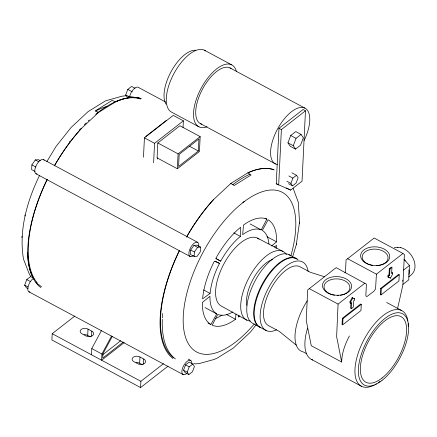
<?xml version="1.0" encoding="UTF-8"?>
<svg xmlns="http://www.w3.org/2000/svg" width="437" height="437" viewBox="0 0 437 437"><rect width="100%" height="100%" fill="white"/><g stroke="black" fill="none" stroke-linecap="round" stroke-linejoin="round"><path stroke-width="0.66" d="M238.438 315.099L238.394 317.06A59.694 27.345 -61.8 0 0 239.847 315.836M240.383 236.39L240.607 227.251A59.694 27.345 -61.8 0 0 215.873 258.365L220.68 261.173A47.824 21.905 -61.8 0 1 240.383 236.39L233.795 232.855M40.215 160.625L38.505 159.707L35.304 159.926L31.868 164.886L31.639 169.622L35.058 171.457M74.793 316.071L52.2 333.693L51.894 339.964L140.588 387.57L168.021 366.173M90.421 336.845L87.706 335.387L88.012 329.116A4.851 3.108 2.8 0 0 81.2 329.427A4.851 3.108 2.8 0 0 81.987 333.813L85.789 335.856A4.851 3.108 2.8 0 0 92.6 335.545A4.851 3.108 2.8 0 0 91.814 331.153L88.012 329.116M91.568 336.173L91.814 331.153M91.48 354.773L91.781 348.568L101.444 330.574M111.577 336.015L101.919 354.008L101.613 360.219L124.206 342.592M143.478 157.271L144.428 137.863L173.232 115.39L183.371 120.831L183.043 127.522M142.369 364.731L139.654 363.273L139.96 357.002A4.851 3.108 2.8 0 0 133.148 357.308A4.851 3.108 2.8 0 0 133.935 361.699L137.737 363.742A4.851 3.108 2.8 0 0 144.549 363.431A4.851 3.108 2.8 0 0 143.762 359.039L139.96 357.002M140.588 387.57L140.894 381.299L163.487 363.677M143.516 364.059L143.762 359.039M153.611 162.711L154.561 143.303L183.371 120.831M157.812 142.97L157.08 157.872L177.356 168.753L199.441 151.519L200.173 136.623L179.897 125.741L157.812 142.97L178.083 153.857L177.356 168.753M157.653 159.084L157.713 157.812M190.701 250.035L190.483 254.503L194.159 256.475L197.18 256.268L200.419 251.592L200.638 247.124L196.961 245.152L193.941 245.359L190.701 250.035L194.378 252.007L194.159 256.475M198.354 150.994L198.944 138.955L179.17 154.381L178.58 166.421L198.354 150.994L189.45 146.215M276.26 183.769L278.975 128.309L303.07 109.512L305.479 110.801L302.038 181.191L290.621 190.095L276.26 183.769L278.151 184.567M278.669 185.064L281.384 129.598L305.479 110.801M342.362 318.273L342.056 324.478L342.69 324.817L360.962 310.565L361.262 304.36L360.629 304.021L342.362 318.273L342.996 318.611L342.69 324.817M351.282 308.713L353.293 307.151L353.593 300.94L354.598 300.159L354.658 298.919L352.14 297.663L350.01 301.71L349.95 302.95L350.583 303.289L351.588 302.508L351.282 308.713L350.649 308.375L350.922 302.786M350.583 303.289L350.643 302.049L352.774 298.001L352.14 297.663M380.676 288.382L380.37 294.587L381.004 294.926L398.915 280.958L399.221 274.747L398.588 274.409L380.676 288.382L381.31 288.72L381.004 294.926M391.94 267.444L389.935 269.012L389.629 275.217L388.624 275.998L388.564 277.244L387.93 276.9L387.99 275.66L388.996 274.878L389.301 268.668L391.306 267.105L391.94 267.444L391.639 273.649L392.644 272.868L392.011 272.53M392.644 272.868L392.584 274.108L390.454 278.156L387.93 276.9M404.181 259.502L409.464 265.488L408.764 279.827L402.876 284.427M232.834 311.952A47.824 21.905 -61.8 0 1 217.735 314.4L212.174 325.194A59.694 27.345 -61.8 0 0 235.516 319.272L235.947 314.159M397.555 308.675L402.898 284.973L404.389 254.514L402.958 253.476L376.421 274.179L375.563 288.895L373.881 291.293L367.107 296.428L366.233 296.412L365.851 295.652L366.397 284.148L336.146 267.646L307.714 289.884L306.222 320.343L311.259 345.711L341.668 362.038C341.838 352.817 345.148 344.017 349.42 335.966M402.717 281.286L402.854 280.084M30.792 276.621L29.017 273.376L23.527 259.201L23.003 255.913C19.31 228.098 27.509 200.168 39.598 175.319M292.582 256.929L296.286 244.753L299.536 222.127L298.269 202.123L293.085 188.183M21.85 237.586L22.052 236.22M299.34 223.487L299.536 222.127M24.958 215.933L25.1 214.96M296.286 244.753L296.433 243.775M28.083 288.704L26.373 287.786L24.658 285.175L26.777 279.582L30.606 276.594L32.316 277.511M126.719 96.566L125.692 94.998L127.806 89.405L131.635 86.417L135.055 88.252M183.529 370.166L185.523 364.89L189.139 362.071L192.815 364.043L194.432 366.501L192.433 371.783L188.822 374.602L185.146 372.63L183.529 370.166L187.205 372.144L188.822 374.602M187.205 372.144L189.199 366.862L192.815 364.043M287.956 142.839L290.731 135.503L295.751 131.586L301.071 134.443L303.322 137.863L300.547 145.193L295.527 149.11L290.206 146.253L287.956 142.839L293.282 145.696L295.527 149.11M293.282 145.696L296.051 138.36L301.071 134.443M292.511 185.856L290.895 183.393L292.888 178.116L296.505 175.292L298.121 177.755L296.128 183.032L292.511 185.856L288.48 183.687M344.979 272.945L345.509 271.191L346.055 259.971L374.138 238.007L402.958 253.476M266.827 219.117A59.694 27.345 -61.8 0 0 243.485 225.039L242.672 234.631A47.824 21.905 -61.8 0 1 261.26 229.917L266.827 219.117L265.062 218.172M112.293 336.348L102.957 353.741L102.75 358.067L123.201 342.111M210.88 324.533L216.703 313.87A47.824 21.905 -61.8 0 1 209.951 296.281L202.402 302.442A59.694 27.345 -61.8 0 0 210.88 324.533L207.946 322.959M46.841 161.63L55.936 146.603L71.105 127.484L88.094 111.621L105.552 100.832L122.223 96.135L125.867 95.823M194.378 252.007L197.617 247.331L200.638 247.124M256.186 324.795L250.286 332.229L233.298 348.087L217.26 358.067L214.294 359.416L199.163 363.579L195.519 363.89L193.7 363.6M140.9 98.401A107.398 49.195 -61.8 0 0 115.679 101.772L98.565 112.424L81.178 128.691A107.398 49.195 -61.8 0 0 54.538 165.547M273.797 169.594A107.398 49.195 -61.8 0 0 247.948 172.773L230.834 183.42L213.447 199.687A107.398 49.195 -61.8 0 0 186.468 237.138M242.901 202.637L244.212 201.413M271.563 245.982L276.599 241.869A59.694 27.345 -61.8 0 0 268.121 219.778L262.298 230.441A47.824 21.905 -61.8 0 1 268.935 243.933M145.756 136.47L166.53 120.262M178.083 153.857L200.173 136.623M102.367 355.024L120.667 340.751M341.668 362.038L336.632 336.665L338.08 304.092L364.966 283.116M403.575 270.082L409.464 265.488M342.996 318.611L361.262 304.36M381.31 288.72L399.221 274.747M408.617 276.785C423.824 268.427 409.048 243.518 394.283 247.779M210.11 293.429L202.599 298.87A59.694 27.345 -61.8 0 1 214.381 261.173L219.494 263.407A47.824 21.905 -61.8 0 0 210.11 293.429L203.538 289.9M274.256 246.998L276.403 245.447A59.694 27.345 -61.8 0 1 276.058 248.582M397.391 247.205L397.845 247.26M400.379 247.588L400.767 247.637M127.691 96.113L138.119 97.954M324.625 276.807L310.412 272.327L299.787 266.625A33.392 15.295 -61.8 0 0 270.481 289.491A33.392 15.295 -61.8 0 0 268.711 325.723L279.336 331.426L296.248 345.099M286.328 188.008L288.212 188.806M98.565 112.424L95.211 110.927L112.167 100.379L115.581 101.837A106.77 48.911 -61.8 0 1 141.277 98.675M257.42 238.083L282.908 251.401M204.374 50.189L231.615 64.813M229.982 67.915L304.868 108.108M278.975 128.309L281.384 129.598M290.731 135.503L296.051 138.36M165.683 102.05L138.103 87.247A8.024 3.676 -61.8 0 0 129.642 96.506M200.621 123.747L275.507 163.946M291.9 172.823L296.505 175.292M198.988 126.85L171.746 112.233A35.053 16.06 -61.8 0 1 174.226 73.039A35.053 16.06 -61.8 0 1 205.406 50.796M127.806 89.405L132.367 91.852M288.857 175.947L292.888 178.116M286.863 181.229L290.895 183.393M125.692 94.998L129.112 96.839M288.693 189.063L290.621 190.095M389.301 268.668L389.935 269.012M144.428 137.863L154.561 143.303M388.996 274.878L389.629 275.217M387.99 275.66L388.624 275.998M389.82 277.817L390.454 278.156M347.601 258.709L376.421 274.179M250.111 223.93L261.26 229.917M267.04 236.739L276.599 241.869M386.636 302.486L401.532 310.483M288.955 254.645L295.865 258.354M354.025 298.575L354.658 298.919M350.01 301.71L350.643 302.049M309.259 288.622L338.08 304.092M43.476 159.576L197.568 242.289M35.304 159.926L38.724 161.766M193.941 245.359L197.617 247.331M215.889 258.6L220.68 261.173M215.31 261.162L219.494 263.407M31.868 164.886L35.861 167.027M36.009 173.773L190.1 256.486M259.731 327.073L252.821 323.364A38.827 17.786 -61.8 0 1 255.563 279.953A38.827 17.786 -61.8 0 1 290.097 255.317M266.182 330.536L260.244 327.351A38.827 17.786 -61.8 0 1 263.347 283.302A38.827 17.786 -61.8 0 1 298.061 259.72M306.763 353.795L303.218 351.889A40.444 18.523 -61.8 0 1 307.227 300.853M311.581 359.493L361.628 386.357M226.262 314.307L235.516 319.272M204.98 307.582L216.703 313.87M188.189 359.077L190.587 360.361M26.777 279.582L30.765 281.723M185.523 364.89L189.199 366.862M24.658 285.175L28.083 287.011M29.028 291.85L183.119 374.564M91.781 348.568L101.919 354.008M52.2 333.693L140.894 381.299M246.774 320.119L221.581 306.228A38.505 17.638 -61.8 0 1 224.656 262.55A38.505 17.638 -61.8 0 1 259.081 239.159M230.834 183.42L234.161 185.512L251.111 174.958L247.85 172.833A106.77 48.911 -61.8 0 1 274.157 169.884M207.072 126.757A35.053 16.06 -61.8 0 1 201.118 88.307A35.053 16.06 -61.8 0 1 236.504 71.788M201.807 124.19A31.546 14.448 -61.8 0 1 202.298 89.514A31.546 14.448 -61.8 0 1 231.058 68.571M277.326 164.53A31.546 14.448 -61.8 0 1 275.66 132.782A31.546 14.448 -61.8 0 1 303.682 107.666A31.546 14.448 -61.8 0 1 304.119 140.512M38.658 284.929A106.552 48.807 -61.8 0 1 35.938 281.974M34.332 279.724A106.552 48.807 -61.8 0 1 27.536 252.717M69.363 142.227A106.552 48.807 -61.8 0 1 70.199 141.135M79.589 129.816A106.552 48.807 -61.8 0 1 80.452 128.866M84.281 124.807A106.552 48.807 -61.8 0 1 86.253 122.83M88.23 120.912A106.552 48.807 -61.8 0 1 89.224 119.973M95.681 114.325A106.552 48.807 -61.8 0 1 140.654 99.03M166.082 104.159A31.546 14.448 -61.8 0 1 171.271 71.302A31.546 14.448 -61.8 0 1 195.825 50.239M193.536 255.541A8.024 3.676 -61.8 0 1 188.882 252.908A8.024 3.676 -61.8 0 1 194.711 242.825A8.024 3.676 -61.8 0 1 198.688 246.632M36.992 173.948A8.024 3.676 -61.8 0 1 36.435 165.066A8.024 3.676 -61.8 0 1 44.208 160.232M175.39 358.908A106.552 48.807 -61.8 0 1 162.313 319.316M162.384 317.857A106.552 48.807 -61.8 0 1 162.701 313.52M232.861 184.682A106.552 48.807 -61.8 0 1 249.822 174.248M222.122 315.022A59.694 27.345 -61.8 0 1 215.113 318.682M41.581 286.88A106.77 48.911 -61.8 0 1 39.062 284.793M37.227 282.843A106.77 48.911 -61.8 0 1 47.169 179.629M54.456 165.825A106.77 48.911 -61.8 0 1 81.277 128.593M254.23 324.03A90.596 41.499 -61.8 0 1 183.207 322.419A90.596 41.499 -61.8 0 1 250.428 197.371A90.596 41.499 -61.8 0 1 290.813 255.984M172.992 358.52A107.398 49.195 -61.8 0 1 179.438 250.412M246.883 305.397A29.476 13.503 -61.8 0 1 253.476 278.402A29.476 13.503 -61.8 0 1 272.551 259.491M40.717 287.519A107.398 49.195 -61.8 0 1 47.169 179.41M186.555 373.619A8.024 3.676 -61.8 0 1 181.874 371.346A8.024 3.676 -61.8 0 1 187.156 361.306A8.024 3.676 -61.8 0 1 191.832 363.579M250.248 320.977A38.827 17.786 -61.8 0 1 249.429 276.867A38.827 17.786 -61.8 0 1 286.437 254.58M30.011 292.025A8.024 3.676 -61.8 0 1 28.034 286.907A8.024 3.676 -61.8 0 1 33.065 278.593M260.813 327.51A38.827 17.786 -61.8 0 1 261.878 284.777A38.827 17.786 -61.8 0 1 297.013 259.032M173.331 357.499A106.77 48.911 -61.8 0 1 179.443 250.63M186.725 236.827A106.77 48.911 -61.8 0 1 213.551 199.594M84.133 334.633A4.851 3.108 2.8 0 1 87.706 335.387M136.082 362.519A4.851 3.108 2.8 0 1 139.654 363.273M95.779 111.042A90.596 41.499 -61.8 0 1 107.491 106.295M372.57 265.461A12.941 8.287 2.8 0 1 364.578 252.302A12.941 8.287 2.8 0 1 386.253 253.509A12.941 8.287 2.8 0 1 376.612 265.685M334.42 295.226A12.941 8.287 2.8 0 1 326.051 282.417A12.941 8.287 2.8 0 1 347.349 282.526A12.941 8.287 2.8 0 1 340.45 295.254M338.457 295.45A12.941 8.287 2.8 0 1 337.107 295.467M374.241 385.035A42.87 19.638 -61.8 0 1 355.161 366.73A42.87 19.638 -61.8 0 1 381.25 317.12A42.87 19.638 -61.8 0 1 407.901 321.031M408.169 323.549A42.87 19.638 -61.8 0 1 408.229 326.259M379.972 381.321A42.87 19.638 -61.8 0 1 378.24 382.599M376.514 383.746A42.87 19.638 -61.8 0 1 375.372 384.429M312.772 359.973A42.87 19.638 -61.8 0 1 307.566 328.143M276.605 329.82A38.827 17.786 -61.8 0 1 260.43 311.81A38.827 17.786 -61.8 0 1 284.361 267.477A38.827 17.786 -61.8 0 1 308.101 271.47M404.078 259.425A16.185 9.985 52 0 1 405.17 260.884M408.945 269.804A16.185 9.985 52 0 1 408.863 274.518M366.14 263.221A14.574 9.33 2.8 0 0 389.591 257.945A14.574 9.33 2.8 0 0 369.822 247.331A14.574 9.33 2.8 0 0 366.14 263.221M327.985 292.987A14.574 9.33 2.8 0 0 351.441 287.71A14.574 9.33 2.8 0 0 331.667 277.096A14.574 9.33 2.8 0 0 327.985 292.987M381.965 380.474A40.444 18.523 -61.8 0 0 405.978 316.967A40.444 18.523 -61.8 0 0 362.502 350.884A40.444 18.523 -61.8 0 0 381.965 380.474M382.085 377.994A37.211 17.043 -61.8 0 0 404.176 319.562A37.211 17.043 -61.8 0 0 364.179 350.769A37.211 17.043 -61.8 0 0 382.085 377.994"/></g></svg>
